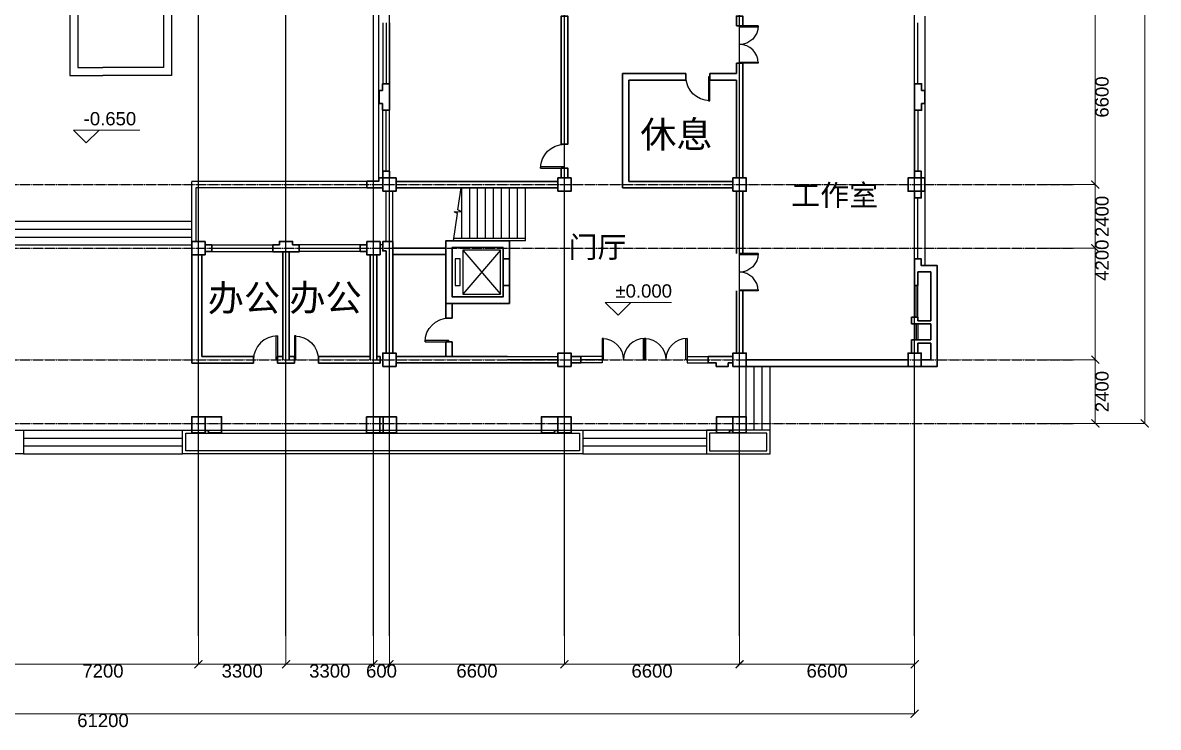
# Model space of a CAD drawing. Header units: millimetres. Extents: x 3256 to 82975, y 1300 to 68746.
# Drawn here: x 40091 to 82901, y 1374 to 27923 of the extents above; entities that cross this region are included whole.
import ezdxf

# ---------------------------------------------------------------- set-up
doc = ezdxf.new("R2010")
doc.units = ezdxf.units.MM
doc.linetypes.add('DOTE', pattern=[2.42, 2, -0.2, 0.02, -0.2])
for name, color, linetype in [('axis', 242, 'Continuous'), ('PROFILE-16', 255, 'Continuous'), ('STAIRS', 41, 'Continuous'), ('WIN-16', 141, 'Continuous')]:
    doc.layers.add(name, color=color, linetype=linetype)
for name, color, linetype, lineweight in [('COLUMN', 51, 'Continuous', 30), ('PUB_DIM', 3, 'Continuous', 5), ('WALL-16', 7, 'Continuous', 30)]:
    doc.layers.add(name, color=color, linetype=linetype, lineweight=lineweight)
doc.styles.get("Standard").update_dxf_attribs({"font": 'arial.ttf'})
doc.dimstyles.get("Standard").update_dxf_attribs({"dimtxt": 0.18, "dimasz": 0.18, "dimexe": 0.18, "dimexo": 0.0625, "dimgap": 0.09, "dimtad": 0, "dimtih": 1, "dimtoh": 1, "dimdec": 4, "dimzin": 0, "dimdsep": 46, "dimtxsty": 'Standard', "dimcen": 0.09, "dimadec": 0, "dimazin": 0, "dimtfac": 1, "dimtdec": 4, "dimtofl": 0, "dimtmove": 0, "dimatfit": 3, "dimfxl": 1, "dimtolj": 1, "dimtzin": 0, "dimarcsym": 0})

# ---------------------------------------------------------------- blocks, each defined once
blk = doc.blocks.new('COL500')
at = {"layer": 'COLUMN'}
blk.add_lwpolyline([(-250, -250), (-250, 250), (250, 250), (250, -250)], close=True, dxfattribs=at)
blk = doc.blocks.new('DOOR900')
at = {"layer": 'WIN-16'}
blk.add_lwpolyline([(-900, 0), (0, 0), (0, -50), (-900, -50)], close=True, dxfattribs=at)
blk.add_arc((0, 0), 900, 180, 270, dxfattribs=at)
blk = doc.blocks.new('*U71')
at = {"layer": 'WALL-16'}
for points in [[(65, -250), (65, -500), (-195, -500), (-195, 500), (65, 500), (65, 250)], [(65, 250), (195, 250), (195, -250), (65, -250)]]:
    blk.add_lwpolyline(points, dxfattribs=at)
blk = doc.blocks.new('*U72')
at = {"layer": 'WALL-16', "color": 0, "linetype": 'ByBlock', "lineweight": -2, "transparency": 16777216}
for p in [(0, 26400), (0, 19800), (0, 13200), (0, 6600), (0, 0)]:
    blk.add_blockref('*U71', p, dxfattribs=at)
blk = doc.blocks.new('DOOR1400')
at = {"layer": 'WALL-16', "xscale": 0.7777777777777715, "yscale": 0.7777777777777715, "zscale": 0.7777777777777715}
blk.add_blockref('DOOR900', (0, 0), dxfattribs=at)
at = {"layer": 'WALL-16', "xscale": -0.7777777777777715, "yscale": 0.7777777777777715, "zscale": 0.7777777777777715, "rotation": 180}
blk.add_blockref('DOOR900', (0, -1400), dxfattribs=at)
blk = doc.blocks.new('_ArchTick')
at = {"color": 0, "linetype": 'ByBlock', "const_width": 0.15}
blk.add_lwpolyline([(-0.5, -0.5), (0.5, 0.5)], dxfattribs=at)
blk = doc.blocks.new('*D27')
at = {"layer": 'Defpoints', "color": 0, "transparency": 16777216}
for p in [(34340, -6149), (41540, -6149), (34340, -8014)]:
    blk.add_point(p, dxfattribs=at)
at = {"layer": 'PUB_DIM', "color": 0, "lineweight": -2, "transparency": 16777216}
for p, q in [((34340, -6149), (34340, -8015)), ((41540, -6149), (41540, -8015)), ((41540, -8014), (34340, -8014))]:
    blk.add_line(p, q, dxfattribs=at)
at = {"layer": 'PUB_DIM', "color": 0, "lineweight": -2, "transparency": 16777216, "xscale": 300, "yscale": 300, "zscale": 300, "rotation": 180}
blk.add_blockref('_ArchTick', (34340, -8014), dxfattribs=at)
at = {"layer": 'PUB_DIM', "color": 0, "lineweight": -2, "transparency": 16777216, "xscale": 300, "yscale": 300, "zscale": 300}
blk.add_blockref('_ArchTick', (41540, -8014), dxfattribs=at)
at = {"layer": 'PUB_DIM', "color": 0, "transparency": 16777216, "insert": (37940, -8270), "char_height": 500, "attachment_point": 5}
blk.add_mtext('\\A1;7200', dxfattribs=at)
blk = doc.blocks.new('*D28')
at = {"layer": 'Defpoints', "color": 0, "transparency": 16777216}
for p in [(7340, -8015), (68540, -8014), (68540, -9880)]:
    blk.add_point(p, dxfattribs=at)
at = {"layer": 'PUB_DIM', "color": 0, "lineweight": -2, "transparency": 16777216}
for p, q in [((7340, -8015), (7340, -9880)), ((68540, -8014), (68540, -9880)), ((7340, -9880), (68540, -9880))]:
    blk.add_line(p, q, dxfattribs=at)
at = {"layer": 'PUB_DIM', "color": 0, "lineweight": -2, "transparency": 16777216, "xscale": 300, "yscale": 300, "zscale": 300, "rotation": 180}
blk.add_blockref('_ArchTick', (7340, -9880), dxfattribs=at)
at = {"layer": 'PUB_DIM', "color": 0, "lineweight": -2, "transparency": 16777216, "xscale": 300, "yscale": 300, "zscale": 300}
blk.add_blockref('_ArchTick', (68540, -9880), dxfattribs=at)
at = {"layer": 'PUB_DIM', "color": 0, "transparency": 16777216, "insert": (37940, -10135), "char_height": 500, "attachment_point": 5}
blk.add_mtext('\\A1;61200', dxfattribs=at)
blk = doc.blocks.new('*D29')
at = {"layer": 'Defpoints', "color": 0, "transparency": 16777216}
for p in [(61940, -6149), (68540, -6149), (61940, -8014)]:
    blk.add_point(p, dxfattribs=at)
at = {"layer": 'PUB_DIM', "color": 0, "lineweight": -2, "transparency": 16777216}
for p, q in [((61940, -6149), (61940, -8015)), ((68540, -6149), (68540, -8015)), ((68540, -8014), (61940, -8014))]:
    blk.add_line(p, q, dxfattribs=at)
at = {"layer": 'PUB_DIM', "color": 0, "lineweight": -2, "transparency": 16777216, "xscale": 300, "yscale": 300, "zscale": 300, "rotation": 180}
blk.add_blockref('_ArchTick', (61940, -8014), dxfattribs=at)
at = {"layer": 'PUB_DIM', "color": 0, "lineweight": -2, "transparency": 16777216, "xscale": 300, "yscale": 300, "zscale": 300}
blk.add_blockref('_ArchTick', (68540, -8014), dxfattribs=at)
at = {"layer": 'PUB_DIM', "color": 0, "transparency": 16777216, "insert": (65240, -8270), "char_height": 500, "attachment_point": 5}
blk.add_mtext('\\A1;6600', dxfattribs=at)
blk = doc.blocks.new('*D30')
at = {"layer": 'Defpoints', "color": 0, "transparency": 16777216}
for p in [(55340, -6149), (61940, -6149), (61940, -8014)]:
    blk.add_point(p, dxfattribs=at)
at = {"layer": 'PUB_DIM', "color": 0, "lineweight": -2, "transparency": 16777216}
for p, q in [((55340, -6149), (55340, -8015)), ((61940, -6149), (61940, -8015)), ((55340, -8014), (61940, -8014))]:
    blk.add_line(p, q, dxfattribs=at)
at = {"layer": 'PUB_DIM', "color": 0, "lineweight": -2, "transparency": 16777216, "xscale": 300, "yscale": 300, "zscale": 300, "rotation": 180}
blk.add_blockref('_ArchTick', (55340, -8014), dxfattribs=at)
at = {"layer": 'PUB_DIM', "color": 0, "lineweight": -2, "transparency": 16777216, "xscale": 300, "yscale": 300, "zscale": 300}
blk.add_blockref('_ArchTick', (61940, -8014), dxfattribs=at)
at = {"layer": 'PUB_DIM', "color": 0, "transparency": 16777216, "insert": (58640, -8270), "char_height": 500, "attachment_point": 5}
blk.add_mtext('\\A1;6600', dxfattribs=at)
blk = doc.blocks.new('*D31')
at = {"layer": 'Defpoints', "color": 0, "transparency": 16777216}
for p in [(48740, -6149), (55340, -6149), (55340, -8014)]:
    blk.add_point(p, dxfattribs=at)
at = {"layer": 'PUB_DIM', "color": 0, "lineweight": -2, "transparency": 16777216}
for p, q in [((48740, -6149), (48740, -8015)), ((55340, -6149), (55340, -8015)), ((48740, -8014), (55340, -8014))]:
    blk.add_line(p, q, dxfattribs=at)
at = {"layer": 'PUB_DIM', "color": 0, "lineweight": -2, "transparency": 16777216, "xscale": 300, "yscale": 300, "zscale": 300, "rotation": 180}
blk.add_blockref('_ArchTick', (48740, -8014), dxfattribs=at)
at = {"layer": 'PUB_DIM', "color": 0, "lineweight": -2, "transparency": 16777216, "xscale": 300, "yscale": 300, "zscale": 300}
blk.add_blockref('_ArchTick', (55340, -8014), dxfattribs=at)
at = {"layer": 'PUB_DIM', "color": 0, "transparency": 16777216, "insert": (52040, -8270), "char_height": 500, "attachment_point": 5}
blk.add_mtext('\\A1;6600', dxfattribs=at)
blk = doc.blocks.new('*D32')
at = {"layer": 'Defpoints', "color": 0, "transparency": 16777216}
for p in [(48140, -6435), (48740, -6435), (48740, -8014)]:
    blk.add_point(p, dxfattribs=at)
at = {"layer": 'PUB_DIM', "color": 0, "lineweight": -2, "transparency": 16777216}
for p, q in [((48140, -6435), (48140, -8015)), ((48740, -6435), (48740, -8015)), ((48140, -8014), (48740, -8014))]:
    blk.add_line(p, q, dxfattribs=at)
at = {"layer": 'PUB_DIM', "color": 0, "lineweight": -2, "transparency": 16777216, "xscale": 300, "yscale": 300, "zscale": 300, "rotation": 180}
blk.add_blockref('_ArchTick', (48140, -8014), dxfattribs=at)
at = {"layer": 'PUB_DIM', "color": 0, "lineweight": -2, "transparency": 16777216, "xscale": 300, "yscale": 300, "zscale": 300}
blk.add_blockref('_ArchTick', (48740, -8014), dxfattribs=at)
at = {"layer": 'PUB_DIM', "color": 0, "transparency": 16777216, "insert": (48440, -8270), "char_height": 500, "attachment_point": 5}
blk.add_mtext('\\A1;600', dxfattribs=at)
blk = doc.blocks.new('*D33')
at = {"layer": 'Defpoints', "color": 0, "transparency": 16777216}
for p in [(44840, -6149), (48140, -6435), (44840, -8014)]:
    blk.add_point(p, dxfattribs=at)
at = {"layer": 'PUB_DIM', "color": 0, "lineweight": -2, "transparency": 16777216}
for p, q in [((44840, -6149), (44840, -8015)), ((48140, -6435), (48140, -8015)), ((48140, -8014), (44840, -8014))]:
    blk.add_line(p, q, dxfattribs=at)
at = {"layer": 'PUB_DIM', "color": 0, "lineweight": -2, "transparency": 16777216, "xscale": 300, "yscale": 300, "zscale": 300, "rotation": 180}
blk.add_blockref('_ArchTick', (44840, -8014), dxfattribs=at)
at = {"layer": 'PUB_DIM', "color": 0, "lineweight": -2, "transparency": 16777216, "xscale": 300, "yscale": 300, "zscale": 300}
blk.add_blockref('_ArchTick', (48140, -8014), dxfattribs=at)
at = {"layer": 'PUB_DIM', "color": 0, "transparency": 16777216, "insert": (46490, -8270), "char_height": 500, "attachment_point": 5}
blk.add_mtext('\\A1;3300', dxfattribs=at)
blk = doc.blocks.new('*D34')
at = {"layer": 'Defpoints', "color": 0, "transparency": 16777216}
for p in [(41540, -6149), (44840, -6149), (44840, -8014)]:
    blk.add_point(p, dxfattribs=at)
at = {"layer": 'PUB_DIM', "color": 0, "lineweight": -2, "transparency": 16777216}
for p, q in [((41540, -6149), (41540, -8015)), ((44840, -6149), (44840, -8015)), ((41540, -8014), (44840, -8014))]:
    blk.add_line(p, q, dxfattribs=at)
at = {"layer": 'PUB_DIM', "color": 0, "lineweight": -2, "transparency": 16777216, "xscale": 300, "yscale": 300, "zscale": 300, "rotation": 180}
blk.add_blockref('_ArchTick', (41540, -8014), dxfattribs=at)
at = {"layer": 'PUB_DIM', "color": 0, "lineweight": -2, "transparency": 16777216, "xscale": 300, "yscale": 300, "zscale": 300}
blk.add_blockref('_ArchTick', (44840, -8014), dxfattribs=at)
at = {"layer": 'PUB_DIM', "color": 0, "transparency": 16777216, "insert": (43190, -8270), "char_height": 500, "attachment_point": 5}
blk.add_mtext('\\A1;3300', dxfattribs=at)
blk = doc.blocks.new('*D51')
at = {"layer": 'Defpoints', "color": 0, "transparency": 16777216}
for p in [(73485, 16660), (73485, 10060), (75350, 10060)]:
    blk.add_point(p, dxfattribs=at)
at = {"layer": 'PUB_DIM', "color": 0, "lineweight": -2, "transparency": 16777216}
for p, q in [((73485, 16660), (75350, 16660)), ((75350, 16660), (75350, 10060)), ((73485, 10060), (75350, 10060))]:
    blk.add_line(p, q, dxfattribs=at)
at = {"layer": 'PUB_DIM', "color": 0, "lineweight": -2, "transparency": 16777216, "xscale": 300, "yscale": 300, "zscale": 300}
for p, rotation in [((75350, 16660), 90), ((75350, 10060), 270)]:
    blk.add_blockref('_ArchTick', p, dxfattribs=dict(at, rotation=rotation))
at = {"layer": 'PUB_DIM', "color": 0, "transparency": 16777216, "insert": (75606, 13360), "char_height": 500, "attachment_point": 5, "rotation": 90}
blk.add_mtext('\\A1;6600', dxfattribs=at)
blk = doc.blocks.new('*D52')
at = {"layer": 'Defpoints', "color": 0, "transparency": 16777216}
for p in [(73485, 10060), (73485, 7660), (75350, 7660)]:
    blk.add_point(p, dxfattribs=at)
at = {"layer": 'PUB_DIM', "color": 0, "lineweight": -2, "transparency": 16777216}
for p, q in [((73485, 10060), (75350, 10060)), ((75350, 10060), (75350, 7660)), ((73485, 7660), (75350, 7660))]:
    blk.add_line(p, q, dxfattribs=at)
at = {"layer": 'PUB_DIM', "color": 0, "lineweight": -2, "transparency": 16777216, "xscale": 300, "yscale": 300, "zscale": 300}
for p, rotation in [((75350, 10060), 90), ((75350, 7660), 270)]:
    blk.add_blockref('_ArchTick', p, dxfattribs=dict(at, rotation=rotation))
at = {"layer": 'PUB_DIM', "color": 0, "transparency": 16777216, "insert": (75606, 8860), "char_height": 500, "attachment_point": 5, "rotation": 90}
blk.add_mtext('\\A1;2400', dxfattribs=at)
blk = doc.blocks.new('*D53')
at = {"layer": 'Defpoints', "color": 0, "transparency": 16777216}
for p in [(73485, 7660), (75350, 7660), (73485, 3460)]:
    blk.add_point(p, dxfattribs=at)
at = {"layer": 'PUB_DIM', "color": 0, "lineweight": -2, "transparency": 16777216}
for p, q in [((73485, 7660), (75350, 7660)), ((75350, 3460), (75350, 7660)), ((73485, 3460), (75350, 3460))]:
    blk.add_line(p, q, dxfattribs=at)
at = {"layer": 'PUB_DIM', "color": 0, "lineweight": -2, "transparency": 16777216, "xscale": 300, "yscale": 300, "zscale": 300}
for p, rotation in [((75350, 7660), 90), ((75350, 3460), 270)]:
    blk.add_blockref('_ArchTick', p, dxfattribs=dict(at, rotation=rotation))
at = {"layer": 'PUB_DIM', "color": 0, "transparency": 16777216, "insert": (75606, 7210), "char_height": 500, "attachment_point": 5, "rotation": 90}
blk.add_mtext('\\A1;4200', dxfattribs=at)
blk = doc.blocks.new('*D54')
at = {"layer": 'Defpoints', "color": 0, "transparency": 16777216}
for p in [(73485, 3460), (73485, 1060), (75350, 1060)]:
    blk.add_point(p, dxfattribs=at)
at = {"layer": 'PUB_DIM', "color": 0, "lineweight": -2, "transparency": 16777216}
for p, q in [((73485, 3460), (75350, 3460)), ((75350, 3460), (75350, 1060)), ((73485, 1060), (75350, 1060))]:
    blk.add_line(p, q, dxfattribs=at)
at = {"layer": 'PUB_DIM', "color": 0, "lineweight": -2, "transparency": 16777216, "xscale": 300, "yscale": 300, "zscale": 300}
for p, rotation in [((75350, 3460), 90), ((75350, 1060), 270)]:
    blk.add_blockref('_ArchTick', p, dxfattribs=dict(at, rotation=rotation))
at = {"layer": 'PUB_DIM', "color": 0, "transparency": 16777216, "insert": (75606, 2260), "char_height": 500, "attachment_point": 5, "rotation": 90}
blk.add_mtext('\\A1;2400', dxfattribs=at)
blk = doc.blocks.new('*D56')
at = {"layer": 'Defpoints', "color": 0, "transparency": 16777216}
for p in [(75350, 46360), (75350, 1060), (77216, 1060)]:
    blk.add_point(p, dxfattribs=at)
at = {"layer": 'PUB_DIM', "color": 0, "lineweight": -2, "transparency": 16777216}
for p, q in [((75350, 46360), (77216, 46360)), ((77216, 46360), (77216, 1060)), ((75350, 1060), (77216, 1060))]:
    blk.add_line(p, q, dxfattribs=at)
at = {"layer": 'PUB_DIM', "color": 0, "lineweight": -2, "transparency": 16777216, "xscale": 300, "yscale": 300, "zscale": 300}
for p, rotation in [((77216, 46360), 90), ((77216, 1060), 270)]:
    blk.add_blockref('_ArchTick', p, dxfattribs=dict(at, rotation=rotation))
at = {"layer": 'PUB_DIM', "color": 0, "transparency": 16777216, "insert": (77471, 23710), "char_height": 500, "attachment_point": 5, "rotation": 90}
blk.add_mtext('\\A1;45300', dxfattribs=at)
blk = doc.blocks.new('axis')
at = {"layer": 'axis'}
for points in [[(17875, -13700), (17875, 19849.27735)], [(21175, -13700), (21175, 19849.27735)], [(24475, -13700), (24475, 19849.27735)], [(25075, -13700), (25075, 19849.27735)], [(31675, -13700), (31675, 19849.27735)], [(38275, -13700), (38275, 19849.27735)], [(44875, -13700), (44875, 19849.27735)]]:
    blk.add_lwpolyline(points, dxfattribs=at)
at = {"layer": 'axis', "linetype": 'DOTE'}
for points in [[(-22325, 3300), (50875, 3300)], [(-22325, 900), (50875, 900)], [(-22325, -3300), (50875, -3300)], [(-22325, -5700), (50875, -5700)]]:
    blk.add_lwpolyline(points, dxfattribs=at)
at = {"layer": 'PUB_DIM'}
for base, p1, p2, angle, picture, middle in [((53551.10893, -5700), (51685.7113, 39600), (51685.7738, -5700), 270, '*D56', (53551.10893, 16950)), ((51685.5938, 900), (49820.19617, -3300), (49820.19617, 900), 90, '*D53', (51685.5938, 450)), ((51685.5938, -5700), (49820.19617, -3300), (49820.19617, -5700), 270, '*D54', (51685.5938, -4500)), ((25075, -14773.99055), (24475, -13194.6867), (25075, -13194.6867), 180, '*D32', (24775, -14773.99055))]:
    dim = blk.add_linear_dim(base=base, p1=p1, p2=p2, angle=angle, dimstyle='Standard', dxfattribs=at)
    dim.commit()
    dim.dimension.update_dxf_attribs({"geometry": picture, "text_midpoint": middle, "dimtype": 128, "insert": (-23664.65178, -6759.57792)})
for base, p1, p2, angle, picture, middle in [((51685.5938, 3300), (49820.19617, 9900), (49820.19617, 3300), 270, '*D51', (51940.9703, 6600)), ((51685.5938, 900), (49820.19617, 3300), (49820.19617, 900), 270, '*D52', (51940.9703, 2100)), ((21175, -14773.99055), (17875, -12908.59292), (21175, -12908.65542), 180, '*D34', (19525, -15029.53758)), ((31675, -14773.99055), (25075, -12908.59292), (31675, -12908.65542), 180, '*D31', (28375, -15029.36705)), ((38275, -14773.99055), (44875, -12908.59292), (38275, -12908.59292), 180, '*D29', (41575, -15029.36705))]:
    dim = blk.add_linear_dim(base=base, p1=p1, p2=p2, angle=angle, dimstyle='Standard', dxfattribs=at)
    dim.commit()
    dim.dimension.update_dxf_attribs({"geometry": picture, "text_midpoint": middle, "insert": (-23664.65178, -6759.57792)})
for base, p1, p2, picture, middle, set_off in [((10675, -14773.99055), (17875, -12908.59292), (10675, -12908.65542), '*D27', (14275, -15029.36705), (-23664.65178, -6759.57792)), ((21175, -14773.99055), (24475, -13194.6867), (21175, -12908.65542), '*D33', (22825, -15029.53758), (-23664.65178, -6759.57792)), ((38275, -14773.99055), (31675, -12908.71792), (38275, -12908.59292), '*D30', (34975, -15029.36705), (-23664.65178, -6759.57792)), ((44875, -16639.5056808545), (-16325, -14774.1080514717), (44875, -14773.9905514717), '*D28', (14275, -16894.8821747154), (-23664.6517811505, -6759.5779246451))]:
    dim = blk.add_linear_dim(base=base, p1=p1, p2=p2, dimstyle='Standard', dxfattribs=at)
    dim.commit()
    dim.dimension.update_dxf_attribs({"geometry": picture, "text_midpoint": middle, "insert": set_off})

msp = doc.modelspace()

# ---------------------------------------------------------------- linework, layer by layer
at = {"layer": 'COLUMN'}
for points in [[(73966, 21573), (73966, 22073), (73466, 22073), (73466, 21573)], [(73966, 14973), (73466, 14973), (73466, 15473), (73966, 15473)], [(46466, 12473), (46966, 12473), (46966, 13073), (46466, 13073)], [(53056, 13073), (54176, 13073), (54176, 12473), (53056, 12473)], [(60766, 12473), (60266, 12473), (60266, 13073), (60766, 13073)], [(60766, 12473), (60266, 12473), (60266, 13073), (60766, 13073)], [(67366, 12473), (66866, 12473), (66866, 13073), (67366, 13073)], [(67366, 12473), (66866, 12473), (66866, 13073), (67366, 13073)]]:
    msp.add_lwpolyline(points, close=True, dxfattribs=at)
for points in [[(53556, 13073), (53556, 12473)], [(53676, 13073), (53676, 12473)]]:
    msp.add_lwpolyline(points, dxfattribs=at)
at = {"layer": 'PROFILE-16'}
for p, q in [((53516, 22073), (53516, 54573)), ((74096, 28173), (74096, 18773)), ((53066, 21943), (46466, 21943)), ((46466, 19673), (46466, 21943)), ((46616, 21703), (46616, 19673)), ((53066, 21703), (46616, 21703)), ((53791, 19673), (53791, 21573)), ((54041, 19673), (54041, 21573)), ((47216, 19548), (49516, 19548)), ((47216, 19298), (49516, 19298)), ((52816, 19548), (50516, 19548)), ((52816, 19298), (50516, 19298)), ((56681, 19358), (58101, 17688)), ((58101, 19358), (56681, 17688)), ((58366, 15343), (60266, 15343)), ((58366, 15103), (60266, 15103))]:
    msp.add_line(p, q, dxfattribs=at)
for points in [[(43116, 38818), (41866, 38818), (41866, 25938), (43116, 25938)], [(43116, 38818), (45700, 38818), (45700, 25938), (43116, 25938)], [(43116, 38518), (42166, 38518), (42166, 26238), (43116, 26238)], [(43116, 38518), (45400, 38518), (45400, 26238), (43116, 26238)], [(53661, 19548), (53566, 19548)], [(40116, 11673), (25026, 11673), (25026, 12573), (40116, 12573), (40116, 11673)], [(46116, 12573), (61206, 12573), (61206, 11673), (46116, 11673), (46116, 12573)]]:
    msp.add_lwpolyline(points, dxfattribs=at)
for points in [[(58101, 19358), (56681, 19358), (56681, 17688), (58101, 17688)], [(56588, 19023), (56388, 19023), (56388, 18023), (56588, 18023)], [(46236, 12453), (61086, 12453), (61086, 11793), (46236, 11793)], [(65866, 11673), (68266, 11673), (68266, 12573), (65866, 12573)], [(65986, 11793), (68146, 11793), (68146, 12453), (65986, 12453)]]:
    msp.add_lwpolyline(points, close=True, dxfattribs=at)
at = {"layer": 'PUB_DIM'}
for points in [[(42970, 23871), (42485, 23394), (42000, 23871), (44500, 23871)], [(63018, 17380), (62533, 16903), (62047, 17380), (64547, 17380)]]:
    msp.add_lwpolyline(points, dxfattribs=at)
at = {"layer": 'STAIRS'}
for p, q in [((56641, 19798), (56641, 21703)), ((56941, 19798), (56941, 21703)), ((57241, 19798), (57241, 21703)), ((57541, 19798), (57541, 21703)), ((57841, 19798), (57841, 21703)), ((58141, 19798), (58141, 21703)), ((58441, 19798), (58441, 21703)), ((58741, 19798), (58741, 21703)), ((59041, 19698), (59041, 21703)), ((59041, 19798), (56341, 19798)), ((59041, 19698), (56656, 19698))]:
    msp.add_line(p, q, dxfattribs=at)
for points in [[(56326, 19698), (56479, 20729), (56355, 20794), (56489, 20801), (56624, 20809), (56500, 20874), (56623, 21703)], [(39766, 20448), (46466, 20448)], [(39766, 20148), (46466, 20148)], [(39766, 19848), (46466, 19848)], [(39766, 19548), (46466, 19548)], [(67366, 13073), (67366, 14973)], [(67666, 12573), (67666, 14973)], [(67966, 12573), (67966, 14973)], [(68266, 12573), (68266, 14973)], [(40116, 12573), (46116, 12573)], [(61206, 12573), (66246, 12573)], [(40116, 12273), (46116, 12273)], [(61206, 12273), (65866, 12273)], [(40116, 11973), (46116, 11973)], [(40116, 11673), (46116, 11673)], [(61206, 11973), (65866, 11973)], [(61206, 11673), (65866, 11673)]]:
    msp.add_lwpolyline(points, dxfattribs=at)
at = {"layer": 'WALL-16', "linetype": 'Continuous'}
for p, q in [((66996, 26403), (67236, 26403)), ((66996, 22073), (67236, 22073)), ((53791, 19673), (54041, 19673)), ((53566, 15348), (53566, 15098))]:
    msp.add_line(p, q, dxfattribs=at)
at = {"layer": 'WALL-16'}
for p, q in [((66996, 26003), (66996, 26403)), ((67236, 22073), (67236, 26403)), ((65096, 26003), (62696, 26003)), ((62696, 26003), (62696, 21703)), ((65096, 25763), (62936, 25763)), ((62936, 25763), (62936, 21943)), ((65096, 26003), (65096, 25763)), ((65996, 26003), (65996, 25763)), ((66996, 22073), (66996, 25763)), ((54166, 21943), (60266, 21943)), ((66866, 21943), (62936, 21943)), ((54166, 21703), (60266, 21703)), ((66866, 21703), (62696, 21703)), ((66996, 19223), (66996, 21573)), ((67236, 19223), (67236, 21573)), ((49891, 19293), (49891, 15223)), ((50141, 19293), (50141, 15223)), ((53791, 19323), (53791, 15473)), ((54041, 19673), (54041, 15473)), ((54041, 19423), (56041, 19423)), ((46466, 19173), (46466, 15098)), ((46841, 19173), (46841, 15348)), ((53191, 19173), (53191, 15223)), ((53441, 19173), (53441, 15223)), ((54041, 19183), (56041, 19183)), ((58201, 19023), (58441, 19023)), ((58201, 18023), (58441, 18023)), ((66996, 15473), (66996, 17823)), ((67236, 15473), (67236, 17823)), ((56041, 17348), (56041, 16795)), ((56281, 17348), (56281, 16795)), ((73596, 16823), (73596, 16573)), ((56041, 15895), (56041, 15343)), ((56281, 15895), (56281, 15343)), ((73596, 15473), (73596, 15973)), ((46466, 15098), (48791, 15098)), ((46841, 15348), (48791, 15348)), ((49691, 15348), (49891, 15348)), ((49691, 15098), (50341, 15098)), ((50141, 15348), (50341, 15348)), ((51241, 15348), (53191, 15348)), ((51241, 15098), (53566, 15098)), ((53441, 15348), (53566, 15348)), ((54166, 15343), (58366, 15343)), ((54166, 15103), (58366, 15103)), ((67366, 15223), (73466, 15223)), ((67366, 14973), (73466, 14973))]:
    msp.add_line(p, q, dxfattribs=at)
for points in [[(60396, 23343), (60636, 23343), (60636, 28173), (60396, 28173)], [(66996, 27803), (67236, 27803), (67236, 28173), (66996, 28173)], [(53916, 22323), (53916, 22073), (53666, 22073), (53666, 22323)], [(60396, 22073), (60636, 22073), (60636, 22443), (60396, 22443)], [(73716, 22073), (73716, 22323), (73966, 22323), (73966, 22073)], [(73966, 22073), (73966, 21573), (74096, 21573), (74096, 22073)], [(73716, 21573), (73716, 21323), (73966, 21323), (73966, 21573)], [(47216, 19298), (47216, 19548), (46966, 19548), (46966, 19298)], [(52816, 19298), (52816, 19548), (53066, 19548), (53066, 19298)], [(58201, 19458), (56281, 19458), (56281, 17588), (58201, 17588)], [(60766, 15103), (60766, 15343), (61136, 15343), (61136, 15103)]]:
    msp.add_lwpolyline(points, close=True, dxfattribs=at)
for points in [[(66996, 26003), (65996, 26003)], [(66996, 25763), (65996, 25763)], [(73976, 24873), (73976, 24623), (73716, 24623), (73716, 25623), (73976, 25623), (73976, 25373)], [(73976, 25373), (74106, 25373), (74106, 24873), (73976, 24873)], [(53666, 22073), (53516, 22073), (53516, 21948), (53066, 21948), (53066, 21698), (53666, 21698)], [(58441, 19698), (56041, 19698), (56041, 17348)], [(56041, 17348), (58441, 17348), (58441, 19698)], [(50266, 19553), (50516, 19553), (50516, 19293), (49516, 19293), (49516, 19553), (49766, 19553)], [(49766, 19553), (49766, 19683), (50266, 19683), (50266, 19553)], [(53791, 19673), (53661, 19673), (53661, 19323), (53791, 19323)], [(73966, 14973), (74566, 14973), (74566, 18773), (73966, 18773), (73966, 19023), (73716, 19023), (73716, 18023), (73836, 18023)], [(73836, 18023), (73836, 18533), (74326, 18533), (74326, 16693)], [(56041, 16795), (56281, 16795)], [(73596, 16823), (73836, 16823)], [(73836, 16823), (73836, 16693), (74326, 16693)], [(73596, 16573), (74326, 16573), (74326, 15973)], [(73596, 16573), (74326, 16573)], [(56281, 15895), (56041, 15895)], [(73596, 15973), (74326, 15973)], [(73836, 15473), (73836, 15853), (74326, 15853)], [(73966, 15223), (74326, 15223), (74326, 15853)], [(48791, 15348), (48791, 15098)], [(49691, 15348), (49691, 15098)], [(50341, 15348), (50341, 15098)], [(51241, 15348), (51241, 15098)], [(65936, 15343), (66866, 15343)], [(65936, 15343), (65936, 15103), (66236, 15103), (66236, 14973), (66686, 14973), (66686, 15103), (66866, 15103)], [(46966, 12563), (47096, 12563), (47096, 12473), (47586, 12473), (47586, 13073), (46966, 13073)], [(60266, 12563), (60136, 12563), (60136, 12473), (59646, 12473), (59646, 13073), (60266, 13073)], [(66866, 12563), (66736, 12563), (66736, 12473), (66246, 12473), (66246, 13073), (66866, 13073)]]:
    msp.add_lwpolyline(points, dxfattribs=at)
at = {"layer": 'WIN-16'}
for points in [[(53666, 27923), (53666, 25623)], [(53796, 27923), (53796, 25623)], [(53916, 27923), (53916, 25623)], [(73716, 25623), (73716, 27923)], [(73836, 25623), (73836, 27923)], [(53666, 22323), (53666, 24623)], [(53796, 22323), (53796, 24623)], [(53916, 22323), (53916, 24623)], [(73716, 24623), (73716, 22323)], [(73836, 24623), (73836, 22323)], [(53916, 19673), (53916, 21573)], [(73716, 19023), (73716, 21323)], [(73836, 19023), (73836, 21323)], [(47216, 19423), (49516, 19423)], [(50516, 19423), (52816, 19423)], [(73716, 16823), (73716, 18023)], [(73776, 16823), (73776, 18023)], [(73836, 16823), (73836, 18023)], [(73716, 16573), (73716, 15973)], [(73776, 16573), (73776, 15973)], [(73836, 16573), (73836, 15973)], [(60266, 15223), (58366, 15223)], [(60266, 15103), (58366, 15103)], [(61936, 15343), (61136, 15343)], [(61136, 15343), (61136, 15103)], [(61936, 15223), (61136, 15223)], [(61936, 15103), (61136, 15103)], [(61936, 15343), (61936, 15103)], [(65136, 15343), (65936, 15343)], [(65136, 15343), (65136, 15103)], [(65136, 15223), (65936, 15223)], [(65136, 15103), (65936, 15103)], [(65936, 15343), (65936, 15103)]]:
    msp.add_lwpolyline(points, dxfattribs=at)

# ---------------------------------------------------------------- block references
at = {"layer": 'COLUMN'}
for p in [(53916, 21823), (60516, 21823), (67116, 21823), (53916, 15223), (60516, 15223)]:
    msp.add_blockref('COL500', p, dxfattribs=at)
at = {"layer": 'COLUMN', "xscale": -1}
for p in [(46716, 19423), (53316, 19423), (67116, 15223)]:
    msp.add_blockref('COL500', p, dxfattribs=at)
at = {"layer": 'PUB_DIM'}
msp.add_blockref('axis', (28841, 18523), dxfattribs=at)
at = {"layer": 'WALL-16', "xscale": -1}
msp.add_blockref('*U72', (53721, 25123), dxfattribs=at)
at = {"layer": 'WALL-16'}
for name, p, rotation in [('DOOR1400', (67116, 26403), 180), ('DOOR1400', (67116, 17823), 180), ('DOOR900', (49691, 15223), 270)]:
    msp.add_blockref(name, p, dxfattribs=dict(at, rotation=rotation))
at = {"layer": 'WALL-16', "xscale": -1}
for p, rotation in [((56161, 15895), 180), ((50341, 15223), 90)]:
    msp.add_blockref('DOOR900', p, dxfattribs=dict(at, rotation=rotation))
at = {"layer": 'WALL-16', "yscale": 1.142857142857142, "zscale": 1.142857142857142}
for xscale, rotation in [(1.142857142857142, 270), (-1.142857142857142, 90)]:
    msp.add_blockref('DOOR1400', (63536, 15223), dxfattribs=dict(at, xscale=xscale, rotation=rotation))
at = {"layer": 'WIN-16', "xscale": -1}
for p, rotation in [((65996, 25883), 270), ((60516, 22443), 180)]:
    msp.add_blockref('DOOR900', p, dxfattribs=dict(at, rotation=rotation))

# ---------------------------------------------------------------- texts
at = {"layer": 'PUB_DIM'}
for s, p in [('-0.650', (42389, 24056)), ('±0.000', (62437, 17565))]:
    msp.add_text(s, height=500, dxfattribs=at).set_placement(p)
at = {"layer": 'WALL-16', "attachment_point": 1}
for s, width, insert, char_height in [('{\\fSimSun|b0|i0|c134|p2;休息}', 3316.57, (63370, 24214), 1000), ('{\\fSimHei|b0|i0|c134|p49;工作室}', 6270.37, (69066, 21823), 800), ('{\\fSimHei|b0|i0|c134|p49;门厅}', 6270.37, (60670, 19869), 800), ('{\\fSimSun|b0|i0|c134|p2;办公}', 3316.57, (47065, 18051), 1000), ('{\\fSimSun|b0|i0|c134|p2;办公}', 3316.57, (50141, 18061), 1000)]:
    msp.add_mtext_dynamic_manual_height_columns(s, width=width, gutter_width=5000, heights=[0], dxfattribs=dict(at, insert=insert, char_height=char_height))

doc.saveas('drawing.dxf')
